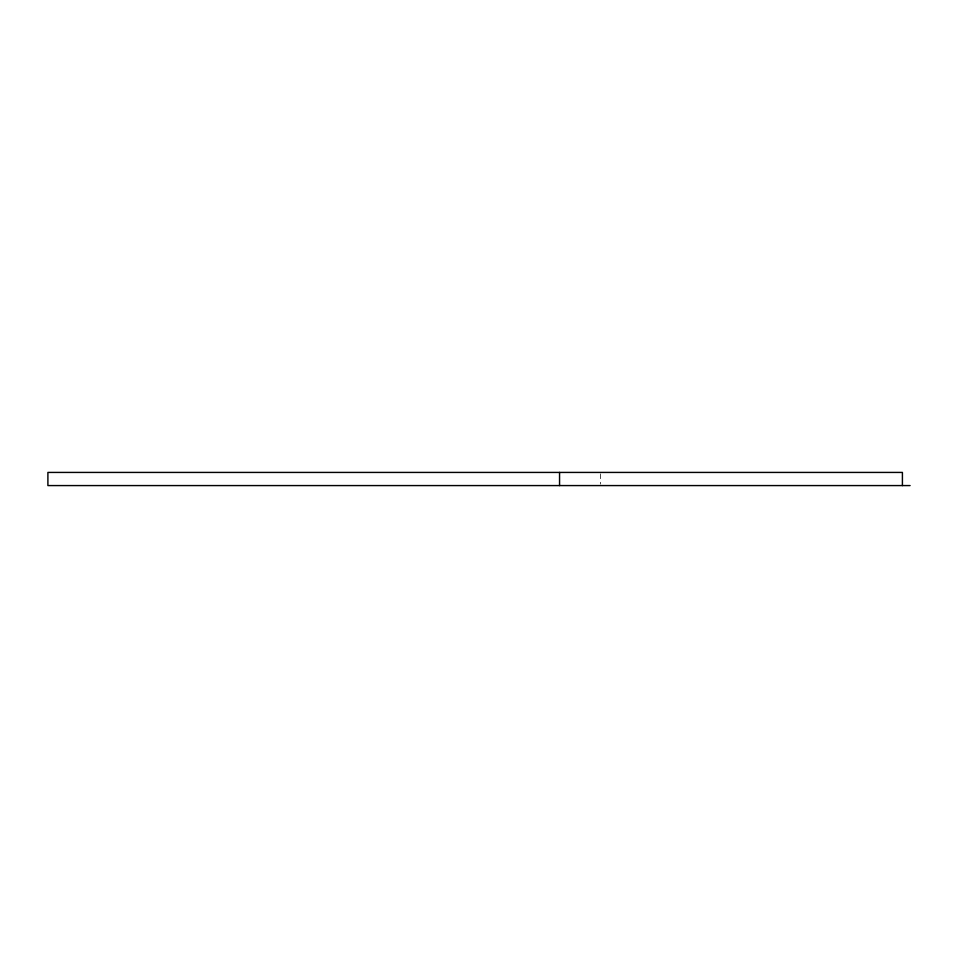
<?xml version="1.0" encoding="UTF-8"?>
<svg xmlns="http://www.w3.org/2000/svg" width="958" height="958" viewBox="0 0 958 958"><rect width="100%" height="100%" fill="white"/><g stroke="black" fill="none" stroke-linecap="round" stroke-linejoin="round"><path stroke-width="0.72" stroke-dasharray="4.79 3.59" d="M600.498 473.887L600.498 484.113"/><path stroke-width="1.44" d="M910.1 485.574L47.9 485.574L47.9 472.426L902.412 472.426L902.412 485.574M559.556 472.426L559.556 485.574"/></g></svg>
